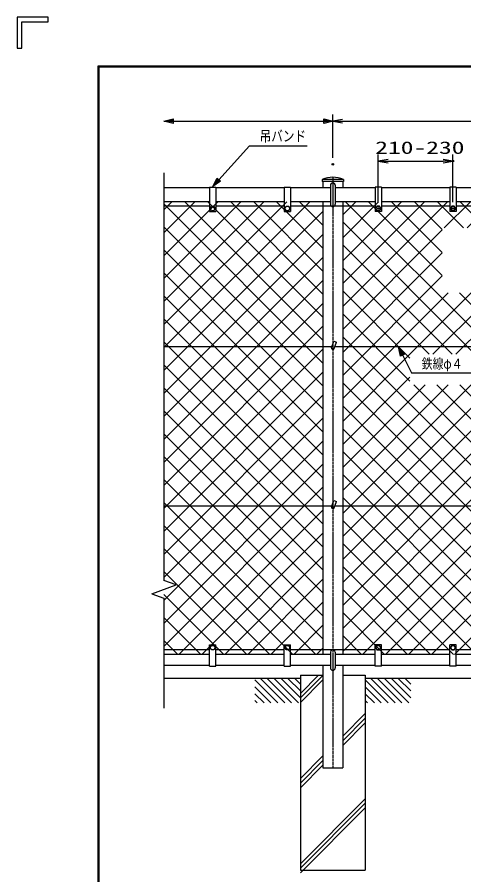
# Model space of a CAD drawing. Units: millimetres, scale not verified. Extents: x -2950 to 2950, y -2100 to 2100.
# Drawn here: x -2950 to -1574, y -539 to 2100 of the extents above; entities that cross this region are included whole.
import ezdxf
from ezdxf.enums import TextEntityAlignment as Align

# ---------------------------------------------------------------- set-up
doc = ezdxf.new("R2010")
doc.units = ezdxf.units.MM
doc.header["$LTSCALE"] = 10
doc.header["$PDMODE"] = 32
doc.header["$PDSIZE"] = 5
doc.linetypes.add('USER1', pattern=[1.125, 0.75, -0.125, 0.125, -0.125])
for name, color, linetype, lineweight in [('0-1_1', 7, 'Continuous', 25), ('0-2_0', 7, 'Continuous', 25), ('0-3_2', 7, 'Continuous', 25), ('0-4_EXTCNT-L', 2, 'Continuous', 25), ('0-6_WAKU', 7, 'Continuous', 25)]:
    doc.layers.add(name, color=color, linetype=linetype, lineweight=lineweight)
doc.layers.add('0-5_DEFPOINTS', color=7, linetype='Continuous')
doc.styles.add('ＭＳ ゴシック', font='')
doc.styles.get('ＭＳ ゴシック').set_extended_font_data('MS Gothic')

# ---------------------------------------------------------------- blocks, each defined once
blk = doc.blocks.new('DARROWS')
at = {"layer": '0-2_0', "color": 2}
blk.add_line((0, 0), (-9.991, 0), dxfattribs=at)
blk.add_lwpolyline([(-10, -1.667), (0, 0), (-10, 1.667)], dxfattribs=at)
blk = doc.blocks.new('X59')
at = {"layer": '0-2_0', "color": 4}
for p, q in [((9102.3, 30315.5), (13591.5, 34804.7)), ((9102.3, 31022.6), (12884.4, 34804.7)), ((9102.3, 31729.7), (12177.3, 34804.7)), ((9102.3, 32436.8), (11470.2, 34804.7)), ((9102.3, 33143.9), (10763, 34804.7)), ((9102.3, 33851), (10055.9, 34804.7)), ((9102.3, 34558.1), (9348.8, 34804.7)), ((13999.3, 29841.3), (9102.3, 34738.4)), ((13999.3, 30548.5), (9743.1, 34804.7)), ((13999.3, 31255.6), (10450.2, 34804.7)), ((13999.3, 31962.7), (11157.3, 34804.7)), ((13999.3, 32669.8), (11864.4, 34804.7)), ((13999.3, 33376.9), (12571.5, 34804.7)), ((13999.3, 34084), (13278.6, 34804.7)), ((13999.3, 34791.1), (13985.7, 34804.7)), ((9102.3, 29608.4), (13999.3, 34505.4)), ((13999.3, 29134.2), (9102.3, 34031.2)), ((9102.3, 28901.3), (13999.3, 33798.3)), ((13999.3, 28427.1), (9102.3, 33324.1)), ((9102.3, 28194.2), (13999.3, 33091.2)), ((13999.3, 27720), (9102.3, 32617)), ((9102.3, 27487), (13999.3, 32384)), ((13999.3, 27012.9), (9102.3, 31909.9)), ((9102.3, 26779.9), (13999.3, 31676.9)), ((13999.3, 26305.8), (9102.3, 31202.8)), ((9102.3, 26072.8), (13999.3, 30969.8)), ((13999.3, 25598.7), (9102.3, 30495.7)), ((9102.3, 25365.7), (13999.3, 30262.7)), ((13999.3, 24891.6), (9102.3, 29788.6)), ((9102.3, 24658.6), (13999.3, 29555.6)), ((13999.3, 24184.5), (9102.3, 29081.5)), ((9102.3, 23951.5), (13999.3, 28848.5)), ((13999.3, 23477.4), (9102.3, 28374.4)), ((9102.3, 23244.4), (13999.3, 28141.4)), ((13999.3, 22770.3), (9102.3, 27667.3)), ((9102.3, 22537.3), (13999.3, 27434.3)), ((13999.3, 22063.2), (9102.3, 26960.2)), ((9102.3, 21830.2), (13999.3, 26727.2)), ((13999.3, 21356.1), (9102.3, 26253.1)), ((9102.3, 21123.1), (13999.3, 26020.1)), ((13773.6, 20874.7), (9102.3, 25546)), ((9561, 20874.7), (13999.3, 25313)), ((13066.4, 20874.7), (9102.3, 24838.9)), ((10268.1, 20874.7), (13999.3, 24605.9)), ((12359.3, 20874.7), (9102.3, 24131.7)), ((10975.2, 20874.7), (13999.3, 23898.8)), ((11652.2, 20874.7), (9102.3, 23424.6)), ((11682.3, 20874.7), (13999.3, 23191.7)), ((10945.1, 20874.7), (9102.3, 22717.5)), ((12389.4, 20874.7), (13999.3, 22484.6)), ((10238, 20874.7), (9102.3, 22010.4)), ((13096.5, 20874.7), (13999.3, 21777.4)), ((9530.9, 20874.7), (9102.3, 21303.3)), ((13803.6, 20874.7), (13999.3, 21070.3))]:
    blk.add_line(p, q, dxfattribs=at)
blk = doc.blocks.new('X60')
at = {"layer": '0-2_0', "color": 4}
for p, q in [((14605.3, 23797.7), (25612.3, 34804.7)), ((14605.3, 24504.8), (24905.2, 34804.7)), ((14605.3, 31575.8), (17834.1, 34804.7)), ((14605.3, 32282.9), (17127, 34804.7)), ((14605.3, 32990), (16419.9, 34804.7)), ((14605.3, 33697.2), (15712.8, 34804.7)), ((14605.3, 34404.3), (15005.7, 34804.7)), ((25999.3, 23498.2), (14692.8, 34804.7)), ((17672.9, 32531.6), (15399.9, 34804.7)), ((17672.9, 33238.7), (16107, 34804.7)), ((17672.9, 33945.9), (16814.1, 34804.7)), ((18330.6, 33995.3), (17521.2, 34804.7)), ((17731.9, 33995.3), (18541.2, 34804.7)), ((19037.7, 33995.3), (18228.3, 34804.7)), ((18439, 33995.3), (19248.3, 34804.7)), ((19744.8, 33995.3), (18935.4, 34804.7)), ((19146.1, 33995.3), (19955.4, 34804.7)), ((20451.9, 33995.3), (19642.5, 34804.7)), ((19853.2, 33995.3), (20662.5, 34804.7)), ((21159, 33995.3), (20349.7, 34804.7)), ((20560.3, 33995.3), (21369.6, 34804.7)), ((25999.3, 29862.2), (21056.8, 34804.7)), ((21267.4, 33995.3), (22076.8, 34804.7)), ((21664.5, 32271.1), (24198.1, 34804.7)), ((21664.5, 32978.2), (23491, 34804.7)), ((21664.5, 33685.3), (22783.9, 34804.7)), ((25999.3, 30569.3), (21763.9, 34804.7)), ((25999.3, 31276.4), (22471, 34804.7)), ((25999.3, 31983.5), (23178.1, 34804.7)), ((25999.3, 32690.6), (23885.2, 34804.7)), ((25999.3, 33397.7), (24592.3, 34804.7)), ((25999.3, 34104.8), (25299.4, 34804.7)), ((14605.3, 23090.6), (25999.3, 34484.6)), ((18680.2, 30110.1), (14605.3, 34185.1)), ((14605.3, 30868.7), (17672.9, 33936.4)), ((14605.3, 22383.4), (25999.3, 33777.4)), ((17973.1, 30110.1), (14605.3, 33478)), ((25999.3, 29155.1), (21664.5, 33489.9)), ((14605.3, 30161.6), (17672.9, 33229.3)), ((14605.3, 21676.3), (25999.3, 33070.3)), ((17266, 30110.1), (14605.3, 32770.9)), ((25999.3, 28448), (21664.5, 32782.8)), ((14605.3, 29454.5), (17672.9, 32522.2)), ((14605.3, 20969.2), (25999.3, 32363.2)), ((16675.1, 29994), (14605.3, 32063.8)), ((14605.3, 28747.4), (17858.1, 32000.2)), ((16675.1, 30110.1), (18565.2, 32000.2)), ((17382.2, 30110.1), (19272.3, 32000.2)), ((18089.3, 30110.1), (19979.4, 32000.2)), ((25999.3, 24205.3), (18204.4, 32000.2)), ((18796.4, 30110.1), (20686.5, 32000.2)), ((25999.3, 24912.4), (18911.5, 32000.2)), ((19091, 29697.6), (21393.6, 32000.2)), ((25999.3, 25619.5), (19618.6, 32000.2)), ((25999.3, 26326.6), (20325.7, 32000.2)), ((25999.3, 27033.7), (21032.8, 32000.2)), ((25999.3, 27740.8), (21664.5, 32075.7)), ((15217.8, 20874.7), (25999.3, 31656.1)), ((16675.1, 29286.9), (14605.3, 31356.7)), ((15924.9, 20874.7), (25999.3, 30949)), ((22180, 23074.8), (14605.3, 30649.6)), ((14605.3, 28040.3), (16675.1, 30110.1)), ((16632, 20874.7), (25999.3, 30241.9)), ((21472.9, 23074.8), (14605.3, 29942.5)), ((25999.3, 22791.1), (19091, 29699.4)), ((14605.3, 27333.2), (16675.1, 29403)), ((17339.1, 20874.7), (25999.3, 29534.8)), ((20765.8, 23074.8), (14605.3, 29235.4)), ((14605.3, 25211.9), (18558.5, 29165.1)), ((14605.3, 25919), (17851.4, 29165.1)), ((14605.3, 26626.1), (17144.3, 29165.1)), ((22887.1, 23074.8), (16796.8, 29165.1)), ((23594.2, 23074.8), (17504, 29165.1)), ((24301.3, 23074.8), (18211.1, 29165.1)), ((25008.4, 23074.8), (18918.2, 29165.1)), ((18046.2, 20874.7), (25999.3, 28827.7)), ((20719.1, 22414.4), (14605.3, 28528.2)), ((20953.5, 23074.8), (25999.3, 28120.6)), ((21551.7, 20874.7), (14605.3, 27821.1)), ((21660.6, 23074.8), (25999.3, 27413.5)), ((20844.6, 20874.7), (14605.3, 27114)), ((22367.7, 23074.8), (25999.3, 26706.4)), ((20137.5, 20874.7), (14605.3, 26406.9)), ((23074.8, 23074.8), (25999.3, 25999.3)), ((19430.4, 20874.7), (14605.3, 25699.8)), ((23781.9, 23074.8), (25999.3, 25292.2)), ((18723.3, 20874.7), (14605.3, 24992.7)), ((24489, 23074.8), (25999.3, 24585.1)), ((18016.2, 20874.7), (14605.3, 24285.6)), ((25196.1, 23074.8), (25999.3, 23878)), ((17309.1, 20874.7), (14605.3, 23578.5)), ((25498.4, 22670), (25999.3, 23170.8)), ((16602, 20874.7), (14605.3, 22871.4)), ((18753.4, 20874.7), (20719.1, 22840.4)), ((24410.2, 20874.7), (25999.3, 22463.7)), ((25999.3, 22084), (25498.4, 22584.9)), ((15894.9, 20874.7), (14605.3, 22164.3)), ((19460.5, 20874.7), (20719.1, 22133.3)), ((20167.6, 20874.7), (21317.7, 22024.8)), ((20874.7, 20874.7), (22024.8, 22024.8)), ((22258.8, 20874.7), (21108.7, 22024.8)), ((21581.8, 20874.7), (22731.9, 22024.8)), ((22965.9, 20874.7), (21815.9, 22024.8)), ((22288.9, 20874.7), (23439, 22024.8)), ((23673.1, 20874.7), (22523, 22024.8)), ((22996, 20874.7), (24146.1, 22024.8)), ((24380.2, 20874.7), (23230.1, 22024.8)), ((23703.1, 20874.7), (24853.2, 22024.8)), ((25087.3, 20874.7), (23937.2, 22024.8)), ((25794.4, 20874.7), (24644.3, 22024.8)), ((25999.3, 21376.9), (25351.4, 22024.8)), ((25117.3, 20874.7), (25999.3, 21756.6)), ((15187.8, 20874.7), (14605.3, 21457.2)), ((25824.4, 20874.7), (25999.3, 21049.5))]:
    blk.add_line(p, q, dxfattribs=at)
blk = doc.blocks.new('C23')
at = {"layer": '0-1_1', "color": 4}
blk.add_line((27916.4, 28622.4), (28666.4, 27872.4), dxfattribs=at)
blk = doc.blocks.new('C24')
at = {"layer": '0-1_1', "color": 4}
blk.add_line((28128.6, 28622.4), (28724.6, 28026.5), dxfattribs=at)
blk = doc.blocks.new('C25')
at = {"layer": '0-1_1', "color": 4}
blk.add_line((28340.7, 28622.4), (28724.6, 28238.6), dxfattribs=at)
blk = doc.blocks.new('C20')
at = {"layer": '0-1_1', "color": 4}
blk.add_line((27324.6, 28577.9), (28030, 27872.4), dxfattribs=at)
blk = doc.blocks.new('C21')
at = {"layer": '0-1_1', "color": 4}
blk.add_line((27492.2, 28622.4), (28242.2, 27872.4), dxfattribs=at)
blk = doc.blocks.new('C22')
at = {"layer": '0-1_1', "color": 4}
blk.add_line((27704.3, 28622.4), (28454.3, 27872.4), dxfattribs=at)
blk = doc.blocks.new('C28')
at = {"layer": '0-1_1', "color": 4}
blk.add_line((27324.6, 28153.7), (27605.8, 27872.4), dxfattribs=at)
blk = doc.blocks.new('C29')
at = {"layer": '0-1_1', "color": 4}
blk.add_line((27324.6, 27941.5), (27393.6, 27872.4), dxfattribs=at)
blk = doc.blocks.new('C27')
at = {"layer": '0-1_1', "color": 4}
blk.add_line((27324.6, 28365.8), (27817.9, 27872.4), dxfattribs=at)
blk = doc.blocks.new('C26')
at = {"layer": '0-1_1', "color": 4}
blk.add_line((28552.8, 28622.4), (28724.6, 28450.7), dxfattribs=at)
blk = doc.blocks.new('C30')
at = {"layer": '0-1_1', "color": 4}
blk.add_line((30524.6, 28577.9), (31230, 27872.4), dxfattribs=at)
blk = doc.blocks.new('C37')
at = {"layer": '0-1_1', "color": 4}
blk.add_line((30524.6, 28365.8), (31017.9, 27872.4), dxfattribs=at)
blk = doc.blocks.new('C38')
at = {"layer": '0-1_1', "color": 4}
blk.add_line((30524.6, 28153.7), (30805.8, 27872.4), dxfattribs=at)
blk = doc.blocks.new('C39')
at = {"layer": '0-1_1', "color": 4}
blk.add_line((30524.6, 27941.5), (30593.6, 27872.4), dxfattribs=at)
blk = doc.blocks.new('C33')
at = {"layer": '0-1_1', "color": 4}
blk.add_line((31116.4, 28622.4), (31866.4, 27872.4), dxfattribs=at)
blk = doc.blocks.new('C34')
at = {"layer": '0-1_1', "color": 4}
blk.add_line((31328.6, 28622.4), (31924.6, 28026.5), dxfattribs=at)
blk = doc.blocks.new('C35')
at = {"layer": '0-1_1', "color": 4}
blk.add_line((31540.7, 28622.4), (31924.6, 28238.6), dxfattribs=at)
blk = doc.blocks.new('C36')
at = {"layer": '0-1_1', "color": 4}
blk.add_line((31752.8, 28622.4), (31924.6, 28450.7), dxfattribs=at)
blk = doc.blocks.new('C32')
at = {"layer": '0-1_1', "color": 4}
blk.add_line((30904.3, 28622.4), (31654.3, 27872.4), dxfattribs=at)
blk = doc.blocks.new('C31')
at = {"layer": '0-1_1', "color": 4}
blk.add_line((30692.2, 28622.4), (31442.2, 27872.4), dxfattribs=at)

msp = doc.modelspace()

# ---------------------------------------------------------------- linework, layer by layer
at = {"layer": '0-1_1', "color": 4}
for p, q in [((-2497.68, 1780.4), (-2469.68, 1787.4)), ((-2497.68, 1780.4), (-1977.68, 1780.4)), ((-2469.68, 1773.4), (-2497.68, 1780.4)), ((-2483.68, 1780.4), (-2469.68, 1783.9)), ((-2469.68, 1776.9), (-2483.68, 1780.4)), ((-2469.68, 1787.4), (-2469.68, 1773.4)), ((-2005.68, 1787.4), (-1977.68, 1780.4)), ((-2005.68, 1773.4), (-2005.68, 1787.4)), ((-2005.68, 1783.9), (-1991.68, 1780.4)), ((-1991.68, 1780.4), (-2005.68, 1776.9)), ((-1977.68, 1780.4), (-2005.68, 1773.4)), ((-2497.68, 1620.94), (-2497.68, 367.26)), ((-2333.56, 1604.88), (-2323.16, 1595.51)), ((-1775.46, 1085.4), (-1735.46, 1005.4)), ((-1735.46, 1005.4), (-1535.96, 1005.4)), ((-2535.27, 326.22), (-2460.09, 353.58)), ((-2460.09, 353.58), (-2497.68, 367.26)), ((-2535.27, 326.22), (-2497.68, 312.53)), ((-2497.68, 312.53), (-2497.68, -25.47)), ((-2077.68, 5.61), (-2007.89, 75.4)), ((-2077.68, 19.75), (-2022.03, 75.4)), ((-2077.68, -8.54), (-2007.98, 61.16)), ((-1947.38, -112.08), (-1877.68, -42.38)), ((-1947.38, -126.23), (-1877.68, -56.53)), ((-1947.38, -140.37), (-1877.68, -70.67)), ((-2077.68, -242.38), (-2007.98, -172.68)), ((-2077.68, -256.53), (-2007.98, -186.83)), ((-2077.68, -270.67), (-2007.98, -200.97)), ((-2077.68, -504.52), (-1877.68, -304.52)), ((-2077.68, -518.66), (-1877.68, -318.66)), ((-2077.68, -532.8), (-1877.68, -332.8))]:
    msp.add_line(p, q, dxfattribs=at)
at = {"layer": '0-1_1'}
for p, q in [((-1944.68, 1594.4), (-2010.68, 1594.4)), ((-2007.98, 1594.4), (-2007.98, 1575.4)), ((-1947.38, 1594.4), (-1947.38, 1575.4)), ((-1944.68, 1600.4), (-1944.68, 1594.4)), ((-2357.68, 1575.4), (-2497.68, 1575.4)), ((-2357.68, 1577.4), (-2357.68, 1502.4)), ((-2357.68, 1577.4), (-2337.68, 1577.4)), ((-2337.68, 1577.4), (-2337.68, 1502.4)), ((-2127.68, 1575.4), (-2337.68, 1575.4)), ((-2127.68, 1577.4), (-2127.68, 1502.4)), ((-2127.68, 1577.4), (-2107.68, 1577.4)), ((-2107.68, 1577.4), (-2107.68, 1502.4)), ((-1985.18, 1575.4), (-2107.68, 1575.4)), ((-1985.18, 1582.78), (-1985.18, 1524.9)), ((-1970.18, 1582.78), (-1970.18, 1524.9)), ((-1847.68, 1575.4), (-1970.18, 1575.4)), ((-1847.68, 1577.4), (-1847.68, 1502.4)), ((-1827.68, 1577.4), (-1847.68, 1577.4)), ((-1827.68, 1577.4), (-1827.68, 1502.4)), ((-1617.68, 1575.4), (-1827.68, 1575.4)), ((-1617.68, 1577.4), (-1617.68, 1502.4)), ((-1597.68, 1577.4), (-1617.68, 1577.4)), ((-1597.68, 1577.4), (-1597.68, 1502.4)), ((-1387.68, 1575.4), (-1597.68, 1575.4)), ((-2357.68, 1532.4), (-2497.68, 1532.4)), ((-2127.68, 1532.4), (-2337.68, 1532.4)), ((-1985.18, 1532.4), (-2107.68, 1532.4)), ((-2007.98, 1532.4), (-2007.98, 139.4)), ((-1847.68, 1532.4), (-1970.18, 1532.4)), ((-1947.38, 1532.4), (-1947.38, 139.4)), ((-1617.68, 1532.4), (-1827.68, 1532.4)), ((-1387.68, 1532.4), (-1597.68, 1532.4)), ((-2357.68, 1518.4), (-2497.68, 1518.4)), ((-2127.68, 1518.4), (-2337.68, 1518.4)), ((-2007.98, 1518.4), (-2107.68, 1518.4)), ((-1847.68, 1518.4), (-2007.98, 1518.4)), ((-1617.68, 1518.4), (-1827.68, 1518.4)), ((-1387.68, 1518.4), (-1597.68, 1518.4)), ((-2357.68, 1502.4), (-2337.68, 1502.4)), ((-2127.68, 1502.4), (-2107.68, 1502.4)), ((-1827.68, 1502.4), (-1847.68, 1502.4)), ((-1597.68, 1502.4), (-1617.68, 1502.4)), ((-1980.64, 1085.4), (-2497.68, 1085.4)), ((-1981.44, 1083.2), (-1974.26, 1102.94)), ((-1974.26, 1102.94), (-1966.74, 1100.2)), ((-1973.92, 1080.47), (-1966.74, 1100.2)), ((-780.64, 1085.4), (-1972.13, 1085.4)), ((-1981.44, 593.2), (-1974.26, 612.94)), ((-1974.26, 612.94), (-1966.74, 610.2)), ((-1973.92, 590.47), (-1966.74, 610.2)), ((-1980.64, 595.4), (-2497.68, 595.4)), ((-780.64, 595.4), (-1972.13, 595.4)), ((-2357.68, 103.4), (-2357.68, 169.4)), ((-2357.68, 169.4), (-2337.68, 169.4)), ((-2337.68, 103.4), (-2337.68, 169.4)), ((-2127.68, 103.4), (-2127.68, 169.4)), ((-2127.68, 169.4), (-2107.68, 169.4)), ((-2107.68, 103.4), (-2107.68, 169.4)), ((-1847.68, 103.4), (-1847.68, 169.4)), ((-1827.68, 169.4), (-1847.68, 169.4)), ((-1827.68, 103.4), (-1827.68, 169.4)), ((-1617.68, 103.4), (-1617.68, 169.4)), ((-1597.68, 169.4), (-1617.68, 169.4)), ((-1597.68, 103.4), (-1597.68, 169.4)), ((-2357.68, 153.4), (-2497.68, 153.4)), ((-2357.68, 139.4), (-2497.68, 139.4)), ((-2127.68, 153.4), (-2337.68, 153.4)), ((-2127.68, 139.4), (-2337.68, 139.4)), ((-2007.98, 153.4), (-2107.68, 153.4)), ((-1985.18, 139.4), (-2107.68, 139.4)), ((-1847.68, 153.4), (-2009.66, 153.4)), ((-1985.18, 146.9), (-1985.18, 97.9)), ((-1970.18, 146.9), (-1970.18, 97.9)), ((-1847.68, 139.4), (-1970.18, 139.4)), ((-1617.68, 153.4), (-1827.68, 153.4)), ((-1617.68, 139.4), (-1827.68, 139.4)), ((-1387.68, 153.4), (-1597.68, 153.4)), ((-1387.68, 139.4), (-1597.68, 139.4)), ((-2357.68, 105.4), (-2497.68, 105.4)), ((-2357.68, 103.4), (-2337.68, 103.4)), ((-2127.68, 105.4), (-2337.68, 105.4)), ((-2127.68, 103.4), (-2107.68, 103.4)), ((-1985.18, 105.4), (-2107.68, 105.4)), ((-2007.98, 105.4), (-2007.98, -209.6)), ((-1847.68, 105.4), (-1970.18, 105.4)), ((-1947.38, 105.4), (-1947.38, -209.6)), ((-1827.68, 103.4), (-1847.68, 103.4)), ((-1617.68, 105.4), (-1827.68, 105.4)), ((-1597.68, 103.4), (-1617.68, 103.4)), ((-1387.68, 105.4), (-1597.68, 105.4)), ((-2077.68, 65.4), (-2497.68, 65.4)), ((-2077.68, 65.4), (-2497.68, 65.4)), ((-2077.68, 75.4), (-2077.68, -524.6)), ((-2077.68, 75.4), (-2007.98, 75.4)), ((-1947.38, 75.4), (-1877.68, 75.4)), ((-1877.68, 75.4), (-1877.68, -524.6)), ((-877.68, 65.4), (-1877.68, 65.4)), ((-2007.98, -209.6), (-1947.38, -209.6)), ((-2077.68, -524.6), (-1877.68, -524.6))]:
    msp.add_line(p, q, dxfattribs=at)
at = {"layer": '0-1_1', "color": 4, "linetype": 'USER1'}
msp.add_line((-1977.68, 1608.4), (-1977.68, -209.6), dxfattribs=at)
at = {"layer": '0-1_1', "color": 4}
for points in [[(-2347.11, 1579.4), (-2234.47, 1704.4), (-2057.02, 1704.4)], [(-2323.16, 1595.51), (-2347.11, 1579.4), (-2333.56, 1604.88)], [(-2325.76, 1597.85), (-2337.73, 1589.8), (-2330.96, 1602.54)], [(-1766.07, 1058.79), (-1769.2, 1072.87), (-1759.8, 1061.92)]]:
    msp.add_lwpolyline(points, dxfattribs=at)
at = {"layer": '0-1_1'}
msp.add_lwpolyline([(-1944.68, 1600.4), (-2010.68, 1600.4), (-2010.68, 1594.4)], dxfattribs=at)
at = {"layer": '0-1_1', "color": 4}
msp.add_lwpolyline([(-1769.2, 1057.22), (-1775.46, 1085.4), (-1756.67, 1063.48)], close=True, dxfattribs=at)
at = {"layer": '0-1_1'}
for centre, radius, start, end in [((-1977.68, 1582.78), 7.5, 359.99999, 179.99999), ((-1977.68, 1524.9), 7.5, 180, 0), ((-1977.68, 1081.84), 4, 159.99965, 339.99972), ((-1977.68, 591.84), 4, 159.99965, 339.99972), ((-1977.68, 146.9), 7.5, 359.97002, 179.99999), ((-1977.68, 97.9), 7.5, 180, 0)]:
    msp.add_arc(centre, radius, start, end, dxfattribs=at)
at = {"layer": '0-3_2'}
for p, q in [((-2355.68, 1511.4), (-2351.68, 1518.32)), ((-2351.68, 1504.47), (-2355.68, 1511.4)), ((-2351.68, 1518.32), (-2343.68, 1518.32)), ((-2343.68, 1504.47), (-2351.68, 1504.47)), ((-2343.68, 1518.32), (-2339.68, 1511.4)), ((-2339.68, 1511.4), (-2343.68, 1504.47)), ((-1841.68, 1518.32), (-1845.68, 1511.4)), ((-1845.68, 1511.4), (-1841.68, 1504.47)), ((-1833.68, 1518.32), (-1841.68, 1518.32)), ((-1841.68, 1504.47), (-1833.68, 1504.47)), ((-1829.68, 1511.4), (-1833.68, 1518.32)), ((-1833.68, 1504.47), (-1829.68, 1511.4)), ((-2125.68, 160.4), (-2121.68, 167.32)), ((-2121.68, 153.47), (-2125.68, 160.4)), ((-2121.68, 167.32), (-2113.68, 167.32)), ((-2113.68, 167.32), (-2109.68, 160.4)), ((-2109.68, 160.4), (-2113.68, 153.47)), ((-1611.68, 167.32), (-1615.68, 160.4)), ((-1615.68, 160.4), (-1611.68, 153.47)), ((-1603.68, 167.32), (-1611.68, 167.32)), ((-1599.68, 160.4), (-1603.68, 167.32)), ((-1603.68, 153.47), (-1599.68, 160.4)), ((-2113.68, 153.47), (-2121.68, 153.47)), ((-1611.68, 153.47), (-1603.68, 153.47))]:
    msp.add_line(p, q, dxfattribs=at)
for points in [[(-2125.68, 1511.4), (-2121.68, 1518.32), (-2113.68, 1518.32), (-2109.68, 1511.4), (-2113.68, 1504.47), (-2121.68, 1504.47)], [(-1599.68, 1511.4), (-1603.68, 1518.32), (-1611.68, 1518.32), (-1615.68, 1511.4), (-1611.68, 1504.47), (-1603.68, 1504.47)], [(-2355.68, 160.4), (-2351.68, 167.32), (-2343.68, 167.32), (-2339.68, 160.4), (-2343.68, 153.47), (-2351.68, 153.47)], [(-1829.68, 160.4), (-1833.68, 167.32), (-1841.68, 167.32), (-1845.68, 160.4), (-1841.68, 153.47), (-1833.68, 153.47)]]:
    msp.add_lwpolyline(points, close=True, dxfattribs=at)
for centre in [(-2347.68, 1511.4), (-2117.68, 1511.4), (-1837.68, 1511.4), (-1607.68, 1511.4), (-2347.68, 160.4), (-2117.68, 160.4), (-1837.68, 160.4), (-1607.68, 160.4)]:
    msp.add_circle(centre, 6.93, dxfattribs=at)
at = {"layer": '0-4_EXTCNT-L', "color": 1}
for p, q in [((-1977.68, 1667.4), (-1977.68, 1800.4)), ((-1837.68, 1531.4), (-1837.68, 1677.4)), ((-1607.68, 1531.4), (-1607.68, 1677.4))]:
    msp.add_line(p, q, dxfattribs=at)
at = {"layer": '0-4_EXTCNT-L'}
for p, q in [((-1947.68, 1780.4), (-807.68, 1780.4)), ((-1807.68, 1657.4), (-1637.68, 1657.4))]:
    msp.add_line(p, q, dxfattribs=at)
at = {"layer": '0-4_EXTCNT-L', "color": 7}
msp.add_arc((-1977.68, 1530.14), 77.62, 64.84082, 115.15918, dxfattribs=at)
at = {"layer": '0-5_DEFPOINTS'}
for p in [(-1977.68, 1647.4), (-1607.68, 1657.4), (-1837.68, 1511.4), (-1607.68, 1511.4)]:
    msp.add_point(p, dxfattribs=at)
at = {"layer": '0-6_WAKU'}
for p, q in [((-2854.42, 2100.16), (-2949.92, 2100.16)), ((-2935.6, 2004.66), (-2935.6, 2085.84)), ((-2698.59, 1948.83), (2798.74, 1948.83)), ((-2698.59, -1948.51), (-2698.59, 1948.83))]:
    msp.add_line(p, q, dxfattribs=at)
for points in [[(-2949.92, 2100.16), (-2949.92, 2004.66), (-2935.6, 2004.66)], [(-2935.6, 2085.84), (-2854.42, 2085.84), (-2854.42, 2100.16)], [(-2697.26, -1947.17), (-2697.26, 1947.49), (2797.41, 1947.49)]]:
    msp.add_lwpolyline(points, dxfattribs=at)
msp.add_lwpolyline([(-2699.92, 1950.16), (2800.08, 1950.16), (2800.08, -1949.84), (-2699.92, -1949.84)], close=True, dxfattribs=at)

# ---------------------------------------------------------------- block references
at = {"layer": '0-2_0', "xscale": 0.1, "yscale": 0.1}
for name, p in [('C20', (-4950.14, -2796.85)), ('C21', (-4950.14, -2796.85)), ('C22', (-4950.14, -2796.85)), ('C23', (-4950.14, -2796.85)), ('C24', (-4950.14, -2796.85)), ('C25', (-4950.14, -2796.85)), ('C26', (-4950.14, -2796.85)), ('C30', (-4930.14, -2796.85)), ('C31', (-4930.14, -2796.85)), ('C32', (-4930.14, -2796.85)), ('C33', (-4930.14, -2796.85)), ('C34', (-4930.14, -2796.85)), ('C35', (-4930.14, -2796.85)), ('C36', (-4930.14, -2796.85)), ('C27', (-4950.14, -2796.85)), ('C37', (-4930.14, -2796.85)), ('C28', (-4950.14, -2796.85)), ('C38', (-4930.14, -2796.85)), ('C29', (-4950.14, -2796.85)), ('C39', (-4930.14, -2796.85))]:
    msp.add_blockref(name, p, dxfattribs=at)
at = {"layer": '0-4_EXTCNT-L', "xscale": 3, "yscale": 3, "rotation": 180}
for p in [(-1977.68, 1780.4), (-1837.68, 1657.4)]:
    msp.add_blockref('DARROWS', p, dxfattribs=at)
at = {"layer": '0-4_EXTCNT-L'}
for name, p, xscale, yscale in [('DARROWS', (-1607.68, 1657.4), 3, 3), ('X59', (-3407.91, -1948.07), 0.1, 0.1), ('X60', (-3407.91, -1948.07), 0.1, 0.1)]:
    msp.add_blockref(name, p, dxfattribs=dict(at, xscale=xscale, yscale=yscale))

# ---------------------------------------------------------------- texts
at = {"layer": '0-1_1', "color": 4, "style": 'ＭＳ ゴシック', "width": 0.8}
for s, height, p in [('吊バンド', 32.72, (-2202.97, 1708.1)), ('鉄線φ４', 30.61, (-1703.96, 1009.51))]:
    msp.add_text(s, height=height, dxfattribs=at).set_placement(p, align=Align.BOTTOM_LEFT)
at = {"layer": '0-4_EXTCNT-L', "color": 3, "style": 'ＭＳ ゴシック', "width": 1.5}
msp.add_text('210-230', height=38.48, dxfattribs=at).set_placement((-1847.13, 1667.96), align=Align.BOTTOM_LEFT)

doc.saveas('drawing.dxf')
